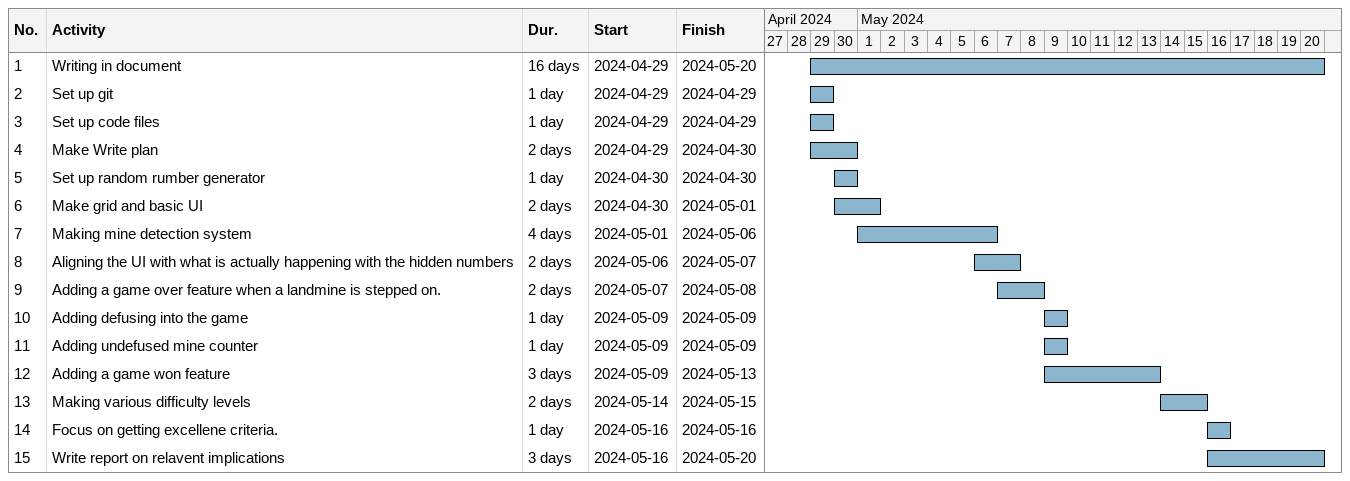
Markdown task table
| ID | Task | Duration | Start | Finish |
|---|---|---|---|---|
| 1 | Writing in document | 16d | 2024-04-29 | 2024-05-20 |
| 2 | Set up git | 1d | 2024-04-29 | 2024-04-29 |
| 3 | Set up code files | 1d | 2024-04-29 | 2024-04-29 |
| 4 | Make Write plan | 2d | 2024-04-29 | 2024-04-30 |
| 5 | Set up random rumber generator | 1d | 2024-04-30 | 2024-04-30 |
| 6 | Make grid and basic UI | 2d | 2024-04-30 | 2024-05-01 |
| 7 | Making mine detection system | 4d | 2024-05-01 | 2024-05-06 |
| 8 | Aligning the UI with what is actually happening with the hidden numbers | 2d | 2024-05-06 | 2024-05-07 |
| 9 | Adding a game over feature when a landmine is stepped on. | 2d | 2024-05-07 | 2024-05-08 |
| 10 | Adding defusing into the game | 1d | 2024-05-09 | 2024-05-09 |
| 11 | Adding undefused mine counter | 1d | 2024-05-09 | 2024-05-09 |
| 12 | Adding a game won feature | 3d | 2024-05-09 | 2024-05-13 |
| 13 | Making various difficulty levels | 2d | 2024-05-14 | 2024-05-15 |
| 14 | Focus on getting excellene criteria. | 1d | 2024-05-16 | 2024-05-16 |
| 15 | Write report on relavent implications | 3d | 2024-05-16 | 2024-05-20 |
